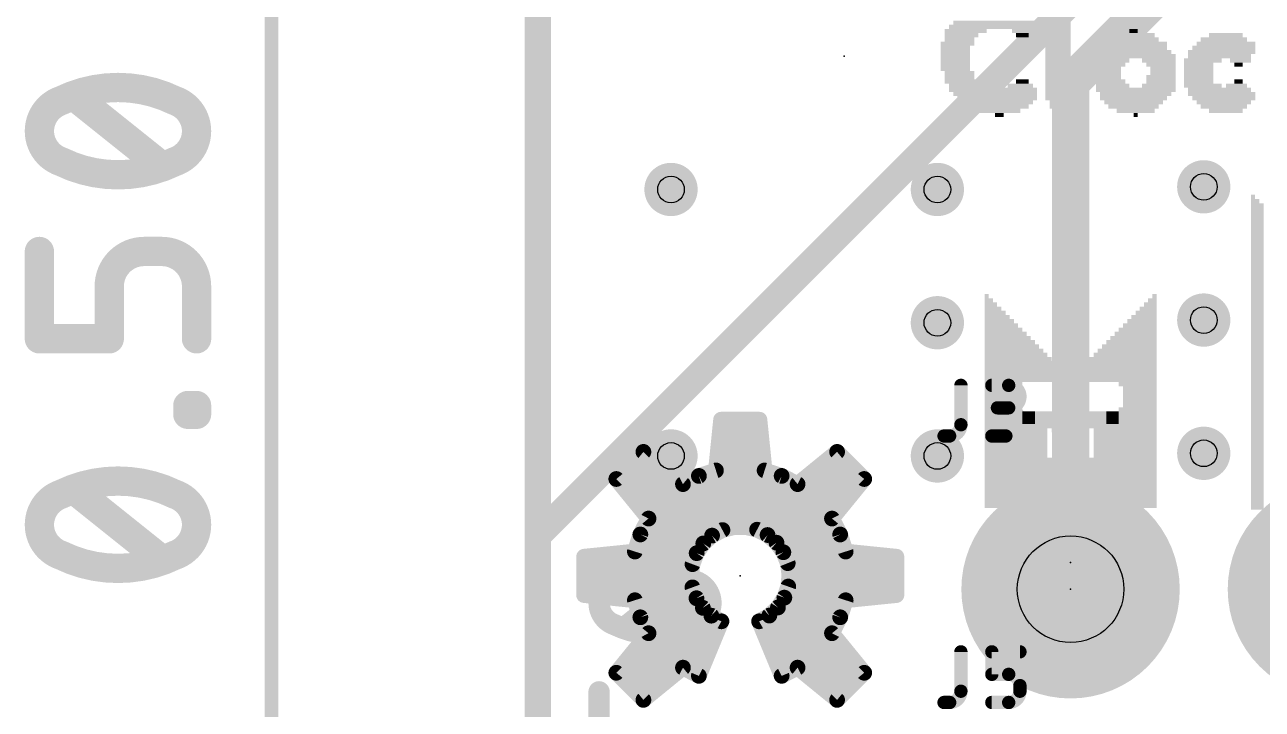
# Model space of a CAD drawing. Extents: x -28.7 to 57.9, y -15.3 to 34.1.
# Drawn here: x -4.89 to 6.91, y 2.67 to 9.19 of the extents above; entities that cross this region are included whole.
import ezdxf

# ---------------------------------------------------------------- set-up
doc = ezdxf.new("R2010")
doc.units = 0
for name, color, linetype in [('1', 12, 'CONTINUOUS'), ('16', 53, 'CONTINUOUS'), ('17', 254, 'CONTINUOUS'), ('18', 110, 'CONTINUOUS'), ('20', 53, 'CONTINUOUS'), ('21', 41, 'CONTINUOUS'), ('22', 40, 'CONTINUOUS'), ('23', 53, 'CONTINUOUS'), ('24', 53, 'CONTINUOUS'), ('25', 253, 'CONTINUOUS'), ('29', 253, 'CONTINUOUS'), ('30', 253, 'CONTINUOUS'), ('44', 253, 'CONTINUOUS'), ('47', 253, 'CONTINUOUS'), ('51', 53, 'CONTINUOUS')]:
    doc.layers.add(name, color=color, linetype=linetype)

# ---------------------------------------------------------------- blocks, each defined once
blk = doc.blocks.new('RECT')
blk.add_solid([(-0.5, -0.5), (0.5, -0.5), (-0.5, 0.5), (0.5, 0.5)])
blk = doc.blocks.new('ROUNDP')
at = {"const_width": 0.5}
blk.add_lwpolyline([(0, -0.25, 1), (0, 0.25, 1), (0, -0.25)], format="xyb", dxfattribs=at)
blk = doc.blocks.new('ROUNDV')
at = {"const_width": 0.5}
blk.add_lwpolyline([(0, -0.25, 1), (0, 0.25, 1), (0, -0.25)], format="xyb", dxfattribs=at)

msp = doc.modelspace()

# ---------------------------------------------------------------- linework, layer by layer
at = {"layer": '1'}
for points, const_width in [([(0, 0), (0, 25.4)], 0.254), ([(0, 4.318), (9.9568, 14.2748)], 0.254), ([(5.08, 8.636), (10.1212, 13.6772)], 0.3556), ([(5.08, 3.81), (5.08, 8.636)], 0.3556), ([(0, 0), (0, 4.318)], 0.254)]:
    msp.add_lwpolyline(points, dxfattribs=dict(at, const_width=const_width))
for points, const_width in [([(5.0171, 8.6989, 1), (5.1429, 8.5731)], 0.1778), ([(5.1689, 8.636, 1), (4.9911, 8.636)], 0.1778), ([(0.0635, 4.318, 1), (-0.0635, 4.318)], 0.127), ([(-0.0449, 4.3629, 1), (0.0449, 4.2731)], 0.127), ([(4.9911, 3.81, 1), (5.1689, 3.81)], 0.1778)]:
    msp.add_lwpolyline(points, format="xyb", dxfattribs=dict(at, const_width=const_width))
at = {"layer": '16'}
for points, const_width in [([(0, 0), (0, 25.4)], 0.254), ([(0.8213, 3.4417), (1.4139, 3.9158)], 0.2032), ([(0.5842, 2.2394), (0.5842, 2.8321)], 0.2032)]:
    msp.add_lwpolyline(points, dxfattribs=dict(at, const_width=const_width))
for points, const_width in [([(1.1176, 3.9751, 0.1139), (0.7324, 3.8862)], 0.2032), ([(1.5028, 3.8862, 0.1139), (1.1176, 3.9751)], 0.2032), ([(1.1176, 4.0259, 1), (1.1176, 3.9243)], 0.1016), ([(1.1176, 3.9243, 1), (1.1176, 4.0259)], 0.1016), ([(1.4457, 3.8762, 1), (1.3822, 3.9555)], 0.1016), ([(0.7324, 3.8862, 0.3205), (0.5842, 3.6788)], 0.2032), ([(0.7101, 3.9319, 1), (0.7546, 3.8405)], 0.1016), ([(0.7488, 3.8381, 1), (0.7159, 3.9342)], 0.1016), ([(1.651, 3.6788, 0.3205), (1.5028, 3.8862)], 0.2032), ([(1.5193, 3.9342, 1), (1.4864, 3.8381)], 0.1016), ([(1.4806, 3.8405, 1), (1.5251, 3.9319)], 0.1016), ([(0.5842, 3.6788, 0.3205), (0.7324, 3.4713)], 0.2032), ([(0.635, 3.6788, 1), (0.5334, 3.6788)], 0.1016), ([(1.5028, 3.4713, 0.3205), (1.651, 3.6788)], 0.2032), ([(1.7018, 3.6788, 1), (1.6002, 3.6788)], 0.1016), ([(0.5334, 3.6788, 1), (0.635, 3.6788)], 0.1016), ([(1.6002, 3.6788, 1), (1.7018, 3.6788)], 0.1016), ([(0.7324, 3.4713, 0.1139), (1.1176, 3.3824)], 0.2032), ([(0.7546, 3.517, 1), (0.7101, 3.4257)], 0.1016), ([(0.7159, 3.4233, 1), (0.7488, 3.5194)], 0.1016), ([(1.1176, 3.3824, 0.1139), (1.5028, 3.4713)], 0.2032), ([(1.4864, 3.5194, 1), (1.5193, 3.4233)], 0.1016), ([(1.5251, 3.4257, 1), (1.4806, 3.517)], 0.1016), ([(0.7895, 3.4814, 1), (0.853, 3.402)], 0.1016), ([(1.1176, 3.4332, 1), (1.1176, 3.3316)], 0.1016), ([(1.1176, 3.3316, 1), (1.1176, 3.4332)], 0.1016), ([(0.635, 2.8321, 1), (0.5334, 2.8321)], 0.1016)]:
    msp.add_lwpolyline(points, format="xyb", dxfattribs=dict(at, const_width=const_width))
at = {"layer": '20', "const_width": 0.2032}
msp.add_lwpolyline([(0, 25.4), (0, 0)], dxfattribs=at)
at = {"layer": '21', "const_width": 0.15}
for points in [[(1.7476, 5.4258), (1.6984, 4.9419)], [(1.745, 5.4), (2.1158, 5.4)], [(2.1132, 5.4258), (1.7476, 5.4258)], [(2.1624, 4.9419), (2.1132, 5.4258)], [(1.7297, 5.25), (2.1311, 5.25)], [(1.0069, 5.119), (0.7484, 4.8605)], [(1.3839, 4.8116), (1.0069, 5.119)], [(2.8539, 5.119), (2.4769, 4.8116)], [(3.1124, 4.8605), (2.8539, 5.119)], [(0.9879, 5.1), (1.0302, 5.1)], [(1.7145, 5.1), (2.1463, 5.1)], [(2.8306, 5.1), (2.8729, 5.1)], [(0.8379, 4.95), (1.2142, 4.95)], [(1.5357, 4.8898), (1.3839, 4.8116)], [(1.6984, 4.9419), (1.5357, 4.8898)], [(1.6992, 4.95), (2.1616, 4.95)], [(2.3251, 4.8898), (2.1624, 4.9419)], [(2.4769, 4.8116), (2.3251, 4.8898)], [(2.6466, 4.95), (3.0229, 4.95)], [(0.7484, 4.8605), (1.0558, 4.4835)], [(0.7977, 4.8), (3.0631, 4.8)], [(2.805, 4.4835), (3.1124, 4.8605)], [(0.92, 4.65), (2.9408, 4.65)], [(1.0558, 4.4835), (0.9776, 4.3317)], [(1.0423, 4.5), (2.8185, 4.5)], [(2.8832, 4.3317), (2.805, 4.4835)], [(0.9776, 4.3317), (0.9255, 4.169)], [(0.987, 4.35), (1.716, 4.35)], [(1.578, 4.246), (1.6615, 4.3209)], [(1.6615, 4.3209), (1.7605, 4.3738)], [(1.7605, 4.3738), (1.8692, 4.4016)], [(1.8692, 4.4016), (1.9814, 4.4028)], [(1.9814, 4.4028), (2.0906, 4.3774)], [(2.0906, 4.3774), (2.1907, 4.3266)], [(2.1446, 4.35), (2.8738, 4.35)], [(2.1907, 4.3266), (2.2759, 4.2536)], [(2.9353, 4.169), (2.8832, 4.3317)], [(0.9354, 4.2), (1.5465, 4.2)], [(1.5146, 4.1534), (1.578, 4.246)], [(2.2759, 4.2536), (2.3413, 4.1624)], [(2.3143, 4.2), (2.9254, 4.2)], [(0.9255, 4.169), (0.4416, 4.1198)], [(0.4416, 4.1198), (0.4416, 3.7542)], [(1.4751, 4.0484), (1.5146, 4.1534)], [(2.3413, 4.1624), (2.3831, 4.0583)], [(2.3831, 4.0583), (2.3989, 3.9472)], [(3.4192, 4.1198), (2.9353, 4.169)], [(3.4192, 3.7542), (3.4192, 4.1198)], [(0.4416, 4.05), (1.4757, 4.05)], [(1.4616, 3.937), (1.4751, 4.0484)], [(2.3842, 4.05), (3.4192, 4.05)], [(2.3989, 3.9472), (2.388, 3.8355)], [(0.4416, 3.9), (1.466, 3.9)], [(1.4745, 3.8276), (1.4616, 3.937)], [(1.5127, 3.7242), (1.4745, 3.8276)], [(2.388, 3.8355), (2.3507, 3.7297)], [(2.3943, 3.9), (3.4192, 3.9)], [(0.4416, 3.7542), (0.9255, 3.705)], [(0.4829, 3.75), (1.5032, 3.75)], [(0.9255, 3.705), (0.9776, 3.5423)], [(1.5739, 3.6325), (1.5127, 3.7242)], [(2.3507, 3.7297), (2.2894, 3.6357)], [(2.3579, 3.75), (3.3779, 3.75)], [(2.8832, 3.5423), (2.9353, 3.705)], [(2.9353, 3.705), (3.4192, 3.7542)], [(0.9591, 3.6), (1.6091, 3.6)], [(1.6548, 3.5577), (1.5739, 3.6325)], [(2.2894, 3.6357), (2.2076, 3.559)], [(2.2514, 3.6), (2.9017, 3.6)], [(0.9776, 3.5423), (1.0558, 3.3905)], [(1.5357, 2.9842), (1.751, 3.5039)], [(1.751, 3.5039), (1.6548, 3.5577)], [(2.2076, 3.559), (2.1098, 3.5039)], [(2.1098, 3.5039), (2.3251, 2.9842)], [(2.805, 3.3905), (2.8832, 3.5423)], [(1.0558, 3.3905), (0.7484, 3.0135)], [(1.0251, 3.45), (1.7287, 3.45)], [(2.1321, 3.45), (2.8357, 3.45)], [(3.1124, 3.0135), (2.805, 3.3905)], [(0.982, 3.3), (1.6665, 3.3)], [(2.1943, 3.3), (2.8788, 3.3)], [(0.8597, 3.15), (1.6044, 3.15)], [(2.2564, 3.15), (3.0011, 3.15)], [(0.7484, 3.0135), (1.0069, 2.755)], [(0.7619, 3), (1.3074, 3)], [(1.0069, 2.755), (1.3839, 3.0624)], [(1.3839, 3.0624), (1.5357, 2.9842)], [(1.505, 3), (1.5422, 3)], [(2.3186, 3), (2.3558, 3)], [(2.3251, 2.9842), (2.4769, 3.0624)], [(2.4769, 3.0624), (2.8539, 2.755)], [(2.5534, 3), (3.0989, 3)], [(2.8539, 2.755), (3.1124, 3.0135)], [(0.9119, 2.85), (1.1234, 2.85)], [(2.7374, 2.85), (2.9489, 2.85)]]:
    msp.add_lwpolyline(points, dxfattribs=at)
at = {"layer": '21', "const_width": 0.075}
for points in [[(1.745, 5.4375, 1), (1.745, 5.3625)], [(1.7476, 5.4633, 1), (1.7476, 5.3883)], [(1.7849, 5.422, 1), (1.7103, 5.4296)], [(2.1505, 5.4296, 1), (2.0759, 5.422)], [(2.1132, 5.3883, 1), (2.1132, 5.4633)], [(2.1158, 5.3625, 1), (2.1158, 5.4375)], [(1.7297, 5.2875, 1), (1.7297, 5.2125)], [(2.1311, 5.2125, 1), (2.1311, 5.2875)], [(1.0306, 5.1481, 1), (0.9832, 5.0899)], [(1.0334, 5.0925, 1), (0.9804, 5.1455)], [(2.8804, 5.1455, 1), (2.8274, 5.0925)], [(2.8776, 5.0899, 1), (2.8302, 5.1481)], [(0.9879, 5.1375, 1), (0.9879, 5.0625)], [(1.0302, 5.0625, 1), (1.0302, 5.1375)], [(1.7145, 5.1375, 1), (1.7145, 5.0625)], [(2.1463, 5.0625, 1), (2.1463, 5.1375)], [(2.8306, 5.1375, 1), (2.8306, 5.0625)], [(2.8729, 5.0625, 1), (2.8729, 5.1375)], [(0.8379, 4.9875, 1), (0.8379, 4.9125)], [(1.2142, 4.9125, 1), (1.2142, 4.9875)], [(1.5243, 4.9255, 1), (1.5472, 4.8541)], [(1.5529, 4.8565, 1), (1.5186, 4.9232)], [(1.6611, 4.9457, 1), (1.7357, 4.9381)], [(1.6992, 4.9875, 1), (1.6992, 4.9125)], [(1.7098, 4.9062, 1), (1.687, 4.9776)], [(2.1738, 4.9776, 1), (2.151, 4.9062)], [(2.1251, 4.9381, 1), (2.1997, 4.9457)], [(2.1616, 4.9125, 1), (2.1616, 4.9875)], [(2.3422, 4.9232, 1), (2.3079, 4.8565)], [(2.3136, 4.8541, 1), (2.3365, 4.9255)], [(2.6466, 4.9875, 1), (2.6466, 4.9125)], [(3.0229, 4.9125, 1), (3.0229, 4.9875)], [(0.7775, 4.8842, 1), (0.7193, 4.8368)], [(0.7219, 4.887, 1), (0.7749, 4.834)], [(0.7977, 4.8375, 1), (0.7977, 4.7625)], [(1.3667, 4.8449, 1), (1.4011, 4.7783)], [(1.3602, 4.7825, 1), (1.4076, 4.8407)], [(2.4532, 4.8407, 1), (2.5006, 4.7825)], [(2.4597, 4.7783, 1), (2.4941, 4.8449)], [(3.0631, 4.7625, 1), (3.0631, 4.8375)], [(3.1415, 4.8368, 1), (3.0833, 4.8842)], [(3.0859, 4.834, 1), (3.1389, 4.887)], [(0.92, 4.6875, 1), (0.92, 4.6125)], [(2.9408, 4.6125, 1), (2.9408, 4.6875)], [(1.0423, 4.5375, 1), (1.0423, 4.4625)], [(1.0891, 4.4663, 1), (1.0225, 4.5007)], [(1.0267, 4.4598, 1), (1.0849, 4.5072)], [(2.8383, 4.5007, 1), (2.7717, 4.4663)], [(2.7759, 4.5072, 1), (2.8341, 4.4598)], [(2.8185, 4.4625, 1), (2.8185, 4.5375)], [(0.9442, 4.3488, 1), (1.0109, 4.3145)], [(1.0133, 4.3202, 1), (0.9419, 4.3431)], [(0.987, 4.3875, 1), (0.987, 4.3125)], [(1.6438, 4.354, 1), (1.6792, 4.2878)], [(1.6865, 4.293, 1), (1.6365, 4.3488)], [(1.716, 4.3125, 1), (1.716, 4.3875)], [(1.7512, 4.4101, 1), (1.7698, 4.3374)], [(1.7782, 4.3407, 1), (1.7428, 4.4068)], [(1.8688, 4.4391, 1), (1.8696, 4.3641)], [(1.8785, 4.3653, 1), (1.8599, 4.4379)], [(1.9899, 4.4394, 1), (1.9729, 4.3663)], [(1.9818, 4.3653, 1), (1.981, 4.4403)], [(2.1076, 4.4108, 1), (2.0737, 4.3439)], [(2.0821, 4.3408, 1), (2.0992, 4.4139)], [(2.1446, 4.3875, 1), (2.1446, 4.3125)], [(2.2151, 4.3551, 1), (2.1663, 4.2982)], [(2.1738, 4.2932, 1), (2.2077, 4.3601)], [(2.9189, 4.3431, 1), (2.8475, 4.3202)], [(2.8499, 4.3145, 1), (2.9166, 4.3488)], [(2.8738, 4.3125, 1), (2.8738, 4.3875)], [(0.9354, 4.2375, 1), (0.9354, 4.1625)], [(1.5529, 4.2739, 1), (1.603, 4.2181)], [(1.5465, 4.1625, 1), (1.5465, 4.2375)], [(1.6089, 4.2248, 1), (1.547, 4.2672)], [(2.3064, 4.2754, 1), (2.2454, 4.2317)], [(2.2515, 4.2251, 1), (2.3003, 4.282)], [(2.3143, 4.2375, 1), (2.3143, 4.1625)], [(2.9254, 4.1625, 1), (2.9254, 4.2375)], [(0.4791, 4.1198, 1), (0.4041, 4.1198)], [(0.4378, 4.1571, 1), (0.4454, 4.0825)], [(0.8898, 4.1804, 1), (0.9612, 4.1576)], [(0.9293, 4.1317, 1), (0.9217, 4.2063)], [(1.4836, 4.1746, 1), (1.5455, 4.1322)], [(1.5497, 4.1402, 1), (1.4795, 4.1666)], [(2.376, 4.1764, 1), (2.3065, 4.1484)], [(2.3108, 4.1405, 1), (2.3717, 4.1842)], [(2.4202, 4.0636, 1), (2.3459, 4.053)], [(2.9391, 4.2063, 1), (2.9315, 4.1317)], [(2.8996, 4.1576, 1), (2.971, 4.1804)], [(3.4567, 4.1198, 1), (3.3817, 4.1198)], [(3.4154, 4.0825, 1), (3.423, 4.1571)], [(0.4416, 4.0875, 1), (0.4416, 4.0125)], [(1.44, 4.0616, 1), (1.5101, 4.0352)], [(1.5123, 4.0439, 1), (1.4378, 4.0529)], [(1.4757, 4.0125, 1), (1.4757, 4.0875)], [(2.3842, 4.0875, 1), (2.3842, 4.0125)], [(2.3483, 4.0443, 1), (2.4179, 4.0722)], [(2.4363, 3.9435, 1), (2.3616, 3.9508)], [(3.4192, 4.0125, 1), (3.4192, 4.0875)], [(0.4416, 3.9375, 1), (0.4416, 3.8625)], [(1.4988, 3.9414, 1), (1.4244, 3.9326)], [(1.4244, 3.9415, 1), (1.4988, 3.9325)], [(1.5097, 3.8405, 1), (1.4394, 3.8146)], [(1.466, 3.8625, 1), (1.466, 3.9375)], [(2.4233, 3.8231, 1), (2.3526, 3.848)], [(2.3943, 3.9375, 1), (2.3943, 3.8625)], [(2.3618, 3.9419, 1), (2.4361, 3.9525)], [(3.4192, 3.8625, 1), (3.4192, 3.9375)], [(0.4454, 3.7915, 1), (0.4378, 3.7169)], [(0.4041, 3.7542, 1), (0.4791, 3.7542)], [(0.4829, 3.7875, 1), (0.4829, 3.7125)], [(0.9612, 3.7164, 1), (0.8898, 3.6936)], [(0.9217, 3.6677, 1), (0.9293, 3.7423)], [(1.4373, 3.8232, 1), (1.5118, 3.832)], [(1.5439, 3.745, 1), (1.4815, 3.7033)], [(1.5032, 3.7125, 1), (1.5032, 3.7875)], [(2.3154, 3.7421, 1), (2.3861, 3.7172)], [(2.3822, 3.7092, 1), (2.3193, 3.7501)], [(2.3579, 3.7875, 1), (2.3579, 3.7125)], [(2.3506, 3.8392, 1), (2.4253, 3.8318)], [(2.9315, 3.7423, 1), (2.9391, 3.6677)], [(2.971, 3.6936, 1), (2.8996, 3.7164)], [(3.3779, 3.7125, 1), (3.3779, 3.7875)], [(3.3817, 3.7542, 1), (3.4567, 3.7542)], [(3.423, 3.7169, 1), (3.4154, 3.7915)], [(0.9591, 3.6375, 1), (0.9591, 3.5625)], [(1.4775, 3.7112, 1), (1.5479, 3.7371)], [(1.5994, 3.6601, 1), (1.5485, 3.605)], [(1.5427, 3.6117, 1), (1.6051, 3.6534)], [(1.6091, 3.5625, 1), (1.6091, 3.6375)], [(2.2514, 3.6375, 1), (2.2514, 3.5625)], [(2.258, 3.6562, 1), (2.3209, 3.6152)], [(2.3151, 3.6083, 1), (2.2638, 3.663)], [(2.9017, 3.5625, 1), (2.9017, 3.6375)], [(1.0109, 3.5595, 1), (0.9442, 3.5252)], [(0.9419, 3.5309, 1), (1.0133, 3.5538)], [(1.6732, 3.5905, 1), (1.6365, 3.525)], [(1.6294, 3.5302, 1), (1.6803, 3.5853)], [(1.7856, 3.4895, 1), (1.7164, 3.5183)], [(1.7327, 3.4712, 1), (1.7693, 3.5366)], [(2.1444, 3.5183, 1), (2.0752, 3.4895)], [(2.0914, 3.5366, 1), (2.1282, 3.4712)], [(2.1819, 3.5863, 1), (2.2332, 3.5316)], [(2.226, 3.5263, 1), (2.1892, 3.5916)], [(2.8475, 3.5538, 1), (2.9189, 3.5309)], [(2.9166, 3.5252, 1), (2.8499, 3.5595)], [(1.0251, 3.4875, 1), (1.0251, 3.4125)], [(1.0225, 3.3733, 1), (1.0891, 3.4077)], [(1.0849, 3.3668, 1), (1.0267, 3.4142)], [(1.7287, 3.4125, 1), (1.7287, 3.4875)], [(2.1321, 3.4875, 1), (2.1321, 3.4125)], [(2.8341, 3.4142, 1), (2.7759, 3.3668)], [(2.7717, 3.4077, 1), (2.8383, 3.3733)], [(2.8357, 3.4125, 1), (2.8357, 3.4875)], [(0.982, 3.3375, 1), (0.982, 3.2625)], [(1.6665, 3.2625, 1), (1.6665, 3.3375)], [(2.1943, 3.3375, 1), (2.1943, 3.2625)], [(2.8788, 3.2625, 1), (2.8788, 3.3375)], [(0.8597, 3.1875, 1), (0.8597, 3.1125)], [(1.6044, 3.1125, 1), (1.6044, 3.1875)], [(2.2564, 3.1875, 1), (2.2564, 3.1125)], [(3.0011, 3.1125, 1), (3.0011, 3.1875)], [(0.7749, 3.04, 1), (0.7219, 2.987)], [(0.7193, 3.0372, 1), (0.7775, 2.9898)], [(0.7619, 3.0375, 1), (0.7619, 2.9625)], [(1.3074, 2.9625, 1), (1.3074, 3.0375)], [(1.4011, 3.0957, 1), (1.3667, 3.0291)], [(1.4076, 3.0333, 1), (1.3602, 3.0915)], [(1.505, 3.0375, 1), (1.505, 2.9625)], [(1.5422, 2.9625, 1), (1.5422, 3.0375)], [(2.3186, 3.0375, 1), (2.3186, 2.9625)], [(2.3558, 2.9625, 1), (2.3558, 3.0375)], [(2.5006, 3.0915, 1), (2.4532, 3.0333)], [(2.4941, 3.0291, 1), (2.4597, 3.0957)], [(2.5534, 3.0375, 1), (2.5534, 2.9625)], [(3.0833, 2.9898, 1), (3.1415, 3.0372)], [(3.1389, 2.987, 1), (3.0859, 3.04)], [(3.0989, 2.9625, 1), (3.0989, 3.0375)], [(1.5011, 2.9986, 1), (1.5703, 2.9698)], [(1.5185, 2.9509, 1), (1.5529, 3.0175)], [(2.3079, 3.0175, 1), (2.3423, 2.9509)], [(2.2905, 2.9698, 1), (2.3597, 2.9986)], [(0.9119, 2.8875, 1), (0.9119, 2.8125)], [(1.1234, 2.8125, 1), (1.1234, 2.8875)], [(2.7374, 2.8875, 1), (2.7374, 2.8125)], [(2.9489, 2.8125, 1), (2.9489, 2.8875)], [(0.9832, 2.7841, 1), (1.0306, 2.7259)], [(0.9804, 2.7285, 1), (1.0334, 2.7815)], [(2.8274, 2.7815, 1), (2.8804, 2.7285)], [(2.8302, 2.7259, 1), (2.8776, 2.7841)]]:
    msp.add_lwpolyline(points, format="xyb", dxfattribs=at)
at = {"layer": '23'}
for p in [(2.921, 8.89), (5.08, 4.064), (1.9304, 3.937), (5.08, 3.81)]:
    msp.add_point(p, dxfattribs=at)
at = {"layer": '24'}
msp.add_point((5.08, 4.064), dxfattribs=at)
at = {"layer": '25'}
for points, const_width in [([(4.0661, 5.7531, 1), (4.0026, 5.7531)], 0.0635), ([(4.3292, 5.7848, 1), (4.3292, 5.7214)], 0.0635), ([(4.49, 5.5386, 1), (4.49, 5.7531)], 0.127), ([(4.49, 5.7848, 1), (4.49, 5.7214)], 0.0635), ([(4.49, 5.7214, 1), (4.49, 5.7848)], 0.0635), ([(4.3828, 5.5704, 1), (4.3828, 5.5069)], 0.0635), ([(4.4632, 5.5704, 1), (4.4632, 5.5069)], 0.0635), ([(4.4632, 5.2705, 1), (4.4632, 5.5386)], 0.127), ([(4.49, 5.5704, 1), (4.49, 5.5069)], 0.0635), ([(4.49, 5.5069, 1), (4.49, 5.5704)], 0.0635), ([(3.9271, 5.2705, 0.4142), (4.0344, 5.3777)], 0.127), ([(4.0661, 5.3777, 1), (4.0026, 5.3777)], 0.0635), ([(3.8735, 5.3022, 1), (3.8735, 5.2388)], 0.0635), ([(3.9271, 5.3022, 1), (3.9271, 5.2388)], 0.0635), ([(3.9271, 5.2388, 1), (3.9271, 5.3022)], 0.0635), ([(4.0026, 5.3777, 1), (4.0661, 5.3777)], 0.0635), ([(4.3292, 5.3022, 1), (4.3292, 5.2388)], 0.0635), ([(4.4632, 5.3022, 1), (4.4632, 5.2388)], 0.0635), ([(4.4632, 5.2388, 1), (4.4632, 5.3022)], 0.0635), ([(4.0661, 3.2131, 1), (4.0026, 3.2131)], 0.0635), ([(4.3609, 3.2131, 1), (4.2974, 3.2131)], 0.0635), ([(4.3292, 3.2449, 1), (4.3292, 3.1814)], 0.0635), ([(4.5973, 3.1814, 1), (4.5973, 3.2449)], 0.0635), ([(4.2974, 2.9986, 1), (4.3609, 2.9986)], 0.0635), ([(4.3292, 3.0304, 1), (4.3292, 2.9669)], 0.0635), ([(4.49, 3.0304, 1), (4.49, 2.9669)], 0.0635), ([(4.5973, 2.8914, 0.4142), (4.49, 2.9986)], 0.127), ([(4.49, 2.9669, 1), (4.49, 3.0304)], 0.0635), ([(4.629, 2.8914, 1), (4.5655, 2.8914)], 0.0635), ([(3.9271, 2.7305, 0.4142), (4.0344, 2.8377)], 0.127), ([(4.0661, 2.8377, 1), (4.0026, 2.8377)], 0.0635), ([(4.0026, 2.8377, 1), (4.0661, 2.8377)], 0.0635), ([(4.49, 2.7305, 0.4142), (4.5973, 2.8377)], 0.127), ([(4.5655, 2.8914, 1), (4.629, 2.8914)], 0.0635), ([(4.629, 2.8377, 1), (4.5655, 2.8377)], 0.0635), ([(4.5655, 2.8377, 1), (4.629, 2.8377)], 0.0635), ([(3.8735, 2.7623, 1), (3.8735, 2.6987)], 0.0635), ([(3.9271, 2.7623, 1), (3.9271, 2.6987)], 0.0635), ([(3.9271, 2.6987, 1), (3.9271, 2.7623)], 0.0635), ([(4.3292, 2.7623, 1), (4.3292, 2.6987)], 0.0635), ([(4.49, 2.7623, 1), (4.49, 2.6987)], 0.0635), ([(4.49, 2.6987, 1), (4.49, 2.7623)], 0.0635)]:
    msp.add_lwpolyline(points, format="xyb", dxfattribs=dict(at, const_width=const_width))
at = {"layer": '25', "const_width": 0.127}
for points in [[(4.0344, 5.7531), (4.0344, 5.3777)], [(4.3292, 5.7531), (4.49, 5.7531)], [(4.49, 5.5386), (4.3828, 5.5386)], [(3.9271, 5.2705), (3.8735, 5.2705)], [(4.3292, 5.2705), (4.4632, 5.2705)], [(4.0344, 3.2131), (4.0344, 2.8377)], [(4.3292, 2.9986), (4.3292, 3.2131)], [(4.3292, 3.2131), (4.5973, 3.2131)], [(4.49, 2.9986), (4.3292, 2.9986)], [(4.5973, 2.8377), (4.5973, 2.8914)], [(3.9271, 2.7305), (3.8735, 2.7305)], [(4.3292, 2.7305), (4.49, 2.7305)]]:
    msp.add_lwpolyline(points, dxfattribs=at)
at = {"layer": '44'}
for centre, radius in [((1.27, 7.62), 0.127), ((3.81, 7.62), 0.127), ((6.35, 7.6454), 0.127), ((6.35, 6.3754), 0.127), ((3.81, 6.35), 0.127), ((1.27, 5.08), 0.127), ((3.81, 5.08), 0.127), ((6.35, 5.1054), 0.127), ((5.08, 3.81), 0.508)]:
    msp.add_circle(centre, radius, dxfattribs=at)
at = {"layer": '47'}
for points, const_width in [([(-2.54, 12.635), (-2.54, 0.065)], 0.13), ([(-3.5872, 7.8431), (-4.4198, 8.5091)], 0.2794), ([(-4.7528, 6.1967), (-4.7528, 7.0292)], 0.2794), ([(-3.5872, 7.0292), (-3.7537, 7.0292)], 0.2794), ([(-4.0868, 6.6962), (-4.0868, 6.1967)], 0.2794), ([(-3.2542, 6.1967), (-3.2542, 6.6962)], 0.2794), ([(-4.0868, 6.1967), (-4.7528, 6.1967)], 0.2794), ([(-3.3375, 5.4771), (-3.3375, 5.5604)], 0.2794), ([(-3.3375, 5.5604), (-3.2542, 5.5604)], 0.2794), ([(-3.2542, 5.5604), (-3.2542, 5.4771)], 0.2794), ([(-3.2542, 5.4771), (-3.3375, 5.4771)], 0.2794), ([(-3.5872, 4.0916), (-4.4198, 4.7576)], 0.2794)]:
    msp.add_lwpolyline(points, dxfattribs=dict(at, const_width=const_width))
for points, const_width in [([(-4.0035, 8.5924, 0.1139), (-4.5447, 8.4675)], 0.2794), ([(-4.3761, 8.5636, 1), (-4.4634, 8.4546)], 0.1397), ([(-3.4623, 8.4675, 0.1139), (-4.0035, 8.5924)], 0.2794), ([(-4.0035, 8.6622, 1), (-4.0035, 8.5225)], 0.1397), ([(-4.0035, 8.5225, 1), (-4.0035, 8.6622)], 0.1397), ([(-4.5447, 8.4675, 0.3205), (-4.7528, 8.1761)], 0.2794), ([(-4.5753, 8.5303, 1), (-4.5141, 8.4047)], 0.1397), ([(-4.522, 8.4014, 1), (-4.5673, 8.5335)], 0.1397), ([(-3.2542, 8.1761, 0.3205), (-3.4623, 8.4675)], 0.2794), ([(-3.4397, 8.5335, 1), (-3.485, 8.4014)], 0.1397), ([(-3.4929, 8.4047, 1), (-3.4317, 8.5303)], 0.1397), ([(-4.7528, 8.1761, 0.3205), (-4.5447, 7.8847)], 0.2794), ([(-4.683, 8.1761, 1), (-4.8226, 8.1761)], 0.1397), ([(-3.4623, 7.8847, 0.3205), (-3.2542, 8.1761)], 0.2794), ([(-3.1844, 8.1761, 1), (-3.324, 8.1761)], 0.1397), ([(-4.8226, 8.1761, 1), (-4.683, 8.1761)], 0.1397), ([(-3.324, 8.1761, 1), (-3.1844, 8.1761)], 0.1397), ([(-4.5447, 7.8847, 0.1139), (-4.0035, 7.7598)], 0.2794), ([(-4.5141, 7.9475, 1), (-4.5753, 7.8219)], 0.1397), ([(-4.0035, 7.7598, 0.1139), (-3.4623, 7.8847)], 0.2794), ([(-3.4317, 7.8219, 1), (-3.4929, 7.9475)], 0.1397), ([(-4.5673, 7.8186, 1), (-4.522, 7.9508)], 0.1397), ([(-3.6309, 7.7885, 1), (-3.5436, 7.8976)], 0.1397), ([(-3.485, 7.9508, 1), (-3.4397, 7.8186)], 0.1397), ([(-4.0035, 7.8296, 1), (-4.0035, 7.69)], 0.1397), ([(-4.0035, 7.69, 1), (-4.0035, 7.8296)], 0.1397), ([(-4.683, 7.0292, 1), (-4.8227, 7.0292)], 0.1397), ([(-3.7537, 7.0292, 0.4142), (-4.0868, 6.6962)], 0.2794), ([(-3.7537, 7.0991, 1), (-3.7537, 6.9594)], 0.1397), ([(-3.7537, 6.9594, 1), (-3.7537, 7.0991)], 0.1397), ([(-3.2542, 6.6962, 0.4142), (-3.5872, 7.0292)], 0.2794), ([(-3.5872, 7.0991, 1), (-3.5872, 6.9594)], 0.1397), ([(-3.5872, 6.9594, 1), (-3.5872, 7.0991)], 0.1397), ([(-4.0169, 6.6962, 1), (-4.1566, 6.6962)], 0.1397), ([(-4.1566, 6.6962, 1), (-4.0169, 6.6962)], 0.1397), ([(-3.1843, 6.6962, 1), (-3.3241, 6.6962)], 0.1397), ([(-3.3241, 6.6962, 1), (-3.1843, 6.6962)], 0.1397), ([(-4.8227, 6.1967, 1), (-4.683, 6.1967)], 0.1397), ([(-4.7528, 6.2665, 1), (-4.7528, 6.1268)], 0.1397), ([(-4.1566, 6.1967, 1), (-4.0169, 6.1967)], 0.1397), ([(-4.0868, 6.1268, 1), (-4.0868, 6.2665)], 0.1397), ([(-3.3241, 6.1967, 1), (-3.1843, 6.1967)], 0.1397), ([(-3.2676, 5.5604, 1), (-3.4073, 5.5604)], 0.1397), ([(-3.3375, 5.6302, 1), (-3.3375, 5.4905)], 0.1397), ([(-3.1843, 5.5604, 1), (-3.3241, 5.5604)], 0.1397), ([(-3.2542, 5.4905, 1), (-3.2542, 5.6302)], 0.1397), ([(-3.3375, 5.547, 1), (-3.3375, 5.4073)], 0.1397), ([(-3.4073, 5.4771, 1), (-3.2676, 5.4771)], 0.1397), ([(-3.3241, 5.4771, 1), (-3.1843, 5.4771)], 0.1397), ([(-3.2542, 5.4073, 1), (-3.2542, 5.547)], 0.1397), ([(-4.0035, 4.8409, 0.1139), (-4.5447, 4.716)], 0.2794), ([(-3.4623, 4.716, 0.1139), (-4.0035, 4.8409)], 0.2794), ([(-4.0035, 4.9107, 1), (-4.0035, 4.771)], 0.1397), ([(-4.0035, 4.771, 1), (-4.0035, 4.9107)], 0.1397), ([(-4.5447, 4.716, 0.3205), (-4.7528, 4.4246)], 0.2794), ([(-4.5753, 4.7788, 1), (-4.5141, 4.6532)], 0.1397), ([(-4.522, 4.6499, 1), (-4.5673, 4.7821)], 0.1397), ([(-4.3761, 4.8122, 1), (-4.4634, 4.7031)], 0.1397), ([(-3.4397, 4.7821, 1), (-3.485, 4.6499)], 0.1397), ([(-3.2542, 4.4246, 0.3205), (-3.4623, 4.716)], 0.2794), ([(-3.4929, 4.6532, 1), (-3.4317, 4.7788)], 0.1397), ([(-4.7528, 4.4246, 0.3205), (-4.5447, 4.1332)], 0.2794), ([(-4.683, 4.4246, 1), (-4.8226, 4.4246)], 0.1397), ([(-4.8226, 4.4246, 1), (-4.683, 4.4246)], 0.1397), ([(-3.4623, 4.1332, 0.3205), (-3.2542, 4.4246)], 0.2794), ([(-3.1844, 4.4246, 1), (-3.324, 4.4246)], 0.1397), ([(-3.324, 4.4246, 1), (-3.1844, 4.4246)], 0.1397), ([(-4.5447, 4.1332, 0.1139), (-4.0035, 4.0083)], 0.2794), ([(-4.5141, 4.196, 1), (-4.5753, 4.0704)], 0.1397), ([(-4.5673, 4.0671, 1), (-4.522, 4.1993)], 0.1397), ([(-4.0035, 4.0083, 0.1139), (-3.4623, 4.1332)], 0.2794), ([(-3.485, 4.1993, 1), (-3.4397, 4.0671)], 0.1397), ([(-3.4317, 4.0704, 1), (-3.4929, 4.196)], 0.1397), ([(-4.0035, 4.0782, 1), (-4.0035, 3.9385)], 0.1397), ([(-4.0035, 3.9385, 1), (-4.0035, 4.0782)], 0.1397), ([(-3.6309, 4.037, 1), (-3.5436, 4.1461)], 0.1397)]:
    msp.add_lwpolyline(points, format="xyb", dxfattribs=dict(at, const_width=const_width))

# ---------------------------------------------------------------- block references
at = {"layer": '17', "xscale": 1.8796, "yscale": 1.8796, "rotation": 90}
for p in [(5.08, 3.81), (5.08, 3.81), (7.62, 3.81), (7.62, 3.81)]:
    msp.add_blockref('ROUNDP', p, dxfattribs=at)
at = {"layer": '18', "xscale": 0.508, "yscale": 0.508}
for p in [(1.27, 7.62), (1.27, 7.62), (3.81, 7.62), (3.81, 7.62), (6.35, 7.6454), (6.35, 7.6454), (6.35, 6.3754), (6.35, 6.3754), (3.81, 6.35), (3.81, 6.35), (1.27, 5.08), (1.27, 5.08), (3.81, 5.08), (3.81, 5.08), (6.35, 5.1054), (6.35, 5.1054)]:
    msp.add_blockref('ROUNDV', p, dxfattribs=at)
at = {"layer": '21', "yscale": 0.04}
for p, xscale in [((4.361, 9.21), 0.8), ((4.961, 9.21), 0.24), ((4.081, 9.13), 0.4), ((4.041, 9.09), 0.32), ((4.341, 9.17), 0.84), ((4.621, 9.13), 0.2), ((4.621, 9.09), 0.12), ((4.961, 9.17), 0.24), ((4.961, 9.13), 0.24), ((4.961, 9.09), 0.24), ((5.701, 9.09), 0.36), ((5.681, 9.13), 0.08), ((6.561, 9.09), 0.32), ((4.001, 9.01), 0.32), ((3.981, 8.97), 0.28), ((4.021, 9.05), 0.28), ((4.961, 9.05), 0.24), ((4.961, 9.01), 0.24), ((4.961, 8.97), 0.24), ((5.681, 8.97), 0.64), ((5.701, 9.01), 0.6), ((5.681, 9.05), 0.48), ((6.541, 8.97), 0.6), ((6.561, 9.01), 0.56), ((6.541, 9.05), 0.44), ((3.981, 8.93), 0.28), ((3.981, 8.89), 0.28), ((3.981, 8.85), 0.28), ((4.961, 8.93), 0.24), ((4.961, 8.89), 0.24), ((4.961, 8.85), 0.24), ((5.701, 8.89), 0.76), ((5.481, 8.85), 0.32), ((5.701, 8.93), 0.68), ((5.921, 8.85), 0.32), ((6.341, 8.85), 0.36), ((6.521, 8.93), 0.64), ((6.501, 8.89), 0.6), ((6.701, 8.85), 0.2), ((3.981, 8.81), 0.28), ((3.981, 8.77), 0.28), ((4.021, 8.73), 0.28), ((4.961, 8.81), 0.24), ((4.961, 8.77), 0.24), ((4.961, 8.73), 0.24), ((5.441, 8.81), 0.32), ((5.421, 8.77), 0.28), ((5.421, 8.73), 0.28), ((5.941, 8.81), 0.28), ((5.961, 8.77), 0.24), ((5.961, 8.73), 0.24), ((6.301, 8.81), 0.28), ((6.301, 8.77), 0.28), ((6.301, 8.73), 0.28), ((6.681, 8.81), 0.08), ((4.021, 8.69), 0.28), ((4.061, 8.65), 0.36), ((4.121, 8.61), 0.4), ((4.601, 8.61), 0.24), ((4.621, 8.65), 0.12), ((4.961, 8.69), 0.24), ((4.961, 8.65), 0.24), ((4.981, 8.61), 0.28), ((5.421, 8.69), 0.28), ((5.441, 8.65), 0.32), ((5.481, 8.61), 0.32), ((5.921, 8.61), 0.32), ((5.941, 8.69), 0.28), ((5.941, 8.65), 0.28), ((6.301, 8.69), 0.28), ((6.301, 8.65), 0.28), ((6.341, 8.61), 0.36), ((6.661, 8.61), 0.2), ((6.681, 8.65), 0.08), ((4.341, 8.57), 0.84), ((4.361, 8.53), 0.8), ((4.381, 8.49), 0.76), ((5.021, 8.57), 0.36), ((5.041, 8.53), 0.4), ((5.041, 8.49), 0.4), ((5.701, 8.57), 0.76), ((5.701, 8.53), 0.68), ((5.681, 8.49), 0.64), ((6.501, 8.57), 0.6), ((6.521, 8.53), 0.64), ((6.541, 8.49), 0.6), ((4.381, 8.45), 0.68), ((4.401, 8.41), 0.56), ((4.401, 8.37), 0.4), ((5.061, 8.45), 0.36), ((5.061, 8.41), 0.36), ((5.081, 8.37), 0.24), ((5.681, 8.45), 0.56), ((5.681, 8.41), 0.48), ((5.701, 8.37), 0.36), ((6.541, 8.45), 0.52), ((6.541, 8.41), 0.44), ((6.561, 8.37), 0.32), ((4.401, 8.33), 0.08), ((5.701, 8.33), 0.04)]:
    msp.add_blockref('RECT', p, dxfattribs=dict(at, xscale=xscale))
at = {"layer": '21', "yscale": 0.04, "rotation": 90}
for p, xscale in [((6.82, 6.0694), 3), ((6.86, 6.0494), 2.96), ((6.9, 6.0294), 2.92), ((4.28, 5.604), 2.04), ((5.88, 5.604), 2.04), ((4.32, 5.584), 2), ((4.36, 5.564), 1.96), ((4.4, 5.544), 1.92), ((5.76, 5.544), 1.92), ((5.8, 5.564), 1.96), ((5.84, 5.584), 2), ((4.44, 5.524), 1.88), ((4.48, 5.504), 1.84), ((4.52, 5.484), 1.8), ((5.64, 5.484), 1.8), ((5.68, 5.504), 1.84), ((5.72, 5.524), 1.88), ((4.56, 5.464), 1.76), ((4.6, 6.024), 0.56), ((4.64, 6.024), 0.48), ((5.52, 6.024), 0.48), ((5.56, 6.024), 0.56), ((5.6, 6.044), 0.6), ((4.68, 6.004), 0.44), ((4.72, 5.984), 0.4), ((4.76, 5.964), 0.36), ((5.4, 5.964), 0.36), ((5.44, 5.984), 0.4), ((5.48, 6.004), 0.44), ((4.8, 5.944), 0.32), ((4.84, 5.924), 0.28), ((4.88, 5.904), 0.24), ((5.28, 5.904), 0.24), ((5.32, 5.924), 0.28), ((5.36, 5.944), 0.32), ((4.92, 5.884), 0.2), ((4.96, 5.864), 0.16), ((5, 5.864), 0.16), ((5.04, 5.864), 0.16), ((5.08, 5.864), 0.16), ((5.12, 5.864), 0.16), ((5.16, 5.864), 0.16), ((5.2, 5.864), 0.16), ((5.24, 5.884), 0.2), ((4.6, 5.444), 0.2), ((4.64, 5.444), 0.12), ((4.68, 5.444), 0.12), ((4.72, 5.444), 0.12), ((4.76, 5.424), 0.16), ((4.8, 5.424), 0.16), ((4.84, 5.424), 0.16), ((4.88, 5.424), 0.16), ((4.92, 5.404), 0.2), ((4.96, 5.404), 0.2), ((5, 5.404), 0.2), ((5.04, 5.404), 0.2), ((5.32, 5.044), 0.92), ((5.36, 5.044), 0.92), ((5.4, 5.044), 0.92), ((5.44, 5.044), 0.92), ((5.48, 5.044), 0.92), ((5.52, 5.044), 0.92), ((5.56, 5.064), 0.96), ((5.6, 5.064), 0.96), ((4.6, 4.864), 0.56), ((4.64, 4.864), 0.56), ((4.68, 4.844), 0.52), ((4.72, 4.844), 0.52), ((4.76, 4.844), 0.52), ((4.8, 4.844), 0.52), ((4.84, 4.824), 0.48), ((4.88, 4.824), 0.48), ((4.92, 4.824), 0.48), ((4.96, 4.824), 0.48), ((5, 4.804), 0.44), ((5.04, 4.804), 0.44), ((5.08, 4.804), 0.44), ((5.12, 4.804), 0.44), ((5.16, 4.784), 0.4), ((5.2, 4.784), 0.4), ((5.24, 4.804), 0.44), ((5.28, 4.804), 0.44)]:
    msp.add_blockref('RECT', p, dxfattribs=dict(at, xscale=xscale))
at = {"layer": '22', "yscale": 0.04, "rotation": 90}
for p, xscale in [((6.82, 6.0694), 3), ((6.86, 6.0494), 2.96), ((6.9, 6.0294), 2.92), ((4.28, 5.604), 2.04), ((5.88, 5.604), 2.04), ((4.32, 5.584), 2), ((4.36, 5.564), 1.96), ((4.4, 5.544), 1.92), ((5.76, 5.544), 1.92), ((5.8, 5.564), 1.96), ((5.84, 5.584), 2), ((4.44, 5.524), 1.88), ((4.48, 5.504), 1.84), ((4.52, 5.484), 1.8), ((5.64, 5.484), 1.8), ((5.68, 5.504), 1.84), ((5.72, 5.524), 1.88), ((4.56, 6.044), 0.6), ((4.6, 6.024), 0.56), ((4.64, 6.024), 0.48), ((5.52, 6.024), 0.48), ((5.56, 6.024), 0.56), ((5.6, 5.464), 1.76), ((4.68, 6.004), 0.44), ((4.72, 5.984), 0.4), ((4.76, 5.964), 0.36), ((5.4, 5.964), 0.36), ((5.44, 5.984), 0.4), ((5.48, 6.004), 0.44), ((4.8, 5.944), 0.32), ((4.84, 5.924), 0.28), ((4.88, 5.904), 0.24), ((5.28, 5.904), 0.24), ((5.32, 5.924), 0.28), ((5.36, 5.944), 0.32), ((4.92, 5.884), 0.2), ((4.96, 5.864), 0.16), ((5, 5.864), 0.16), ((5.04, 5.864), 0.16), ((5.08, 5.864), 0.16), ((5.12, 5.864), 0.16), ((5.16, 5.864), 0.16), ((5.2, 5.864), 0.16), ((5.24, 5.884), 0.2), ((4.56, 5.064), 0.96), ((4.6, 5.064), 0.96), ((4.64, 5.044), 0.92), ((4.68, 5.044), 0.92), ((4.72, 5.044), 0.92), ((4.76, 5.044), 0.92), ((4.8, 5.044), 0.92), ((4.84, 5.044), 0.92), ((5.12, 5.404), 0.2), ((5.16, 5.404), 0.2), ((5.2, 5.404), 0.2), ((5.24, 5.404), 0.2), ((5.28, 5.424), 0.16), ((5.32, 5.424), 0.16), ((5.36, 5.424), 0.16), ((5.4, 5.424), 0.16), ((5.44, 5.444), 0.12), ((5.48, 5.444), 0.12), ((5.52, 5.444), 0.12), ((5.56, 5.444), 0.2), ((5.36, 4.844), 0.52), ((5.4, 4.844), 0.52), ((5.44, 4.844), 0.52), ((5.48, 4.844), 0.52), ((5.52, 4.864), 0.56), ((5.56, 4.864), 0.56), ((4.88, 4.804), 0.44), ((4.92, 4.804), 0.44), ((4.96, 4.784), 0.4), ((5, 4.784), 0.4), ((5.04, 4.804), 0.44), ((5.08, 4.804), 0.44), ((5.12, 4.804), 0.44), ((5.16, 4.804), 0.44), ((5.2, 4.824), 0.48), ((5.24, 4.824), 0.48), ((5.28, 4.824), 0.48), ((5.32, 4.824), 0.48)]:
    msp.add_blockref('RECT', p, dxfattribs=dict(at, xscale=xscale))
at = {"layer": '29', "xscale": 2.0828, "yscale": 2.0828, "rotation": 90}
for p in [(5.08, 3.81), (7.62, 3.81)]:
    msp.add_blockref('ROUNDP', p, dxfattribs=at)
at = {"layer": '30', "xscale": 2.0828, "yscale": 2.0828, "rotation": 90}
for p in [(5.08, 3.81), (7.62, 3.81)]:
    msp.add_blockref('ROUNDP', p, dxfattribs=at)
at = {"layer": '51', "xscale": 0.508, "yscale": 0.508}
msp.add_blockref('RECT', (5.08, 3.81), dxfattribs=at)

doc.saveas('drawing.dxf')
